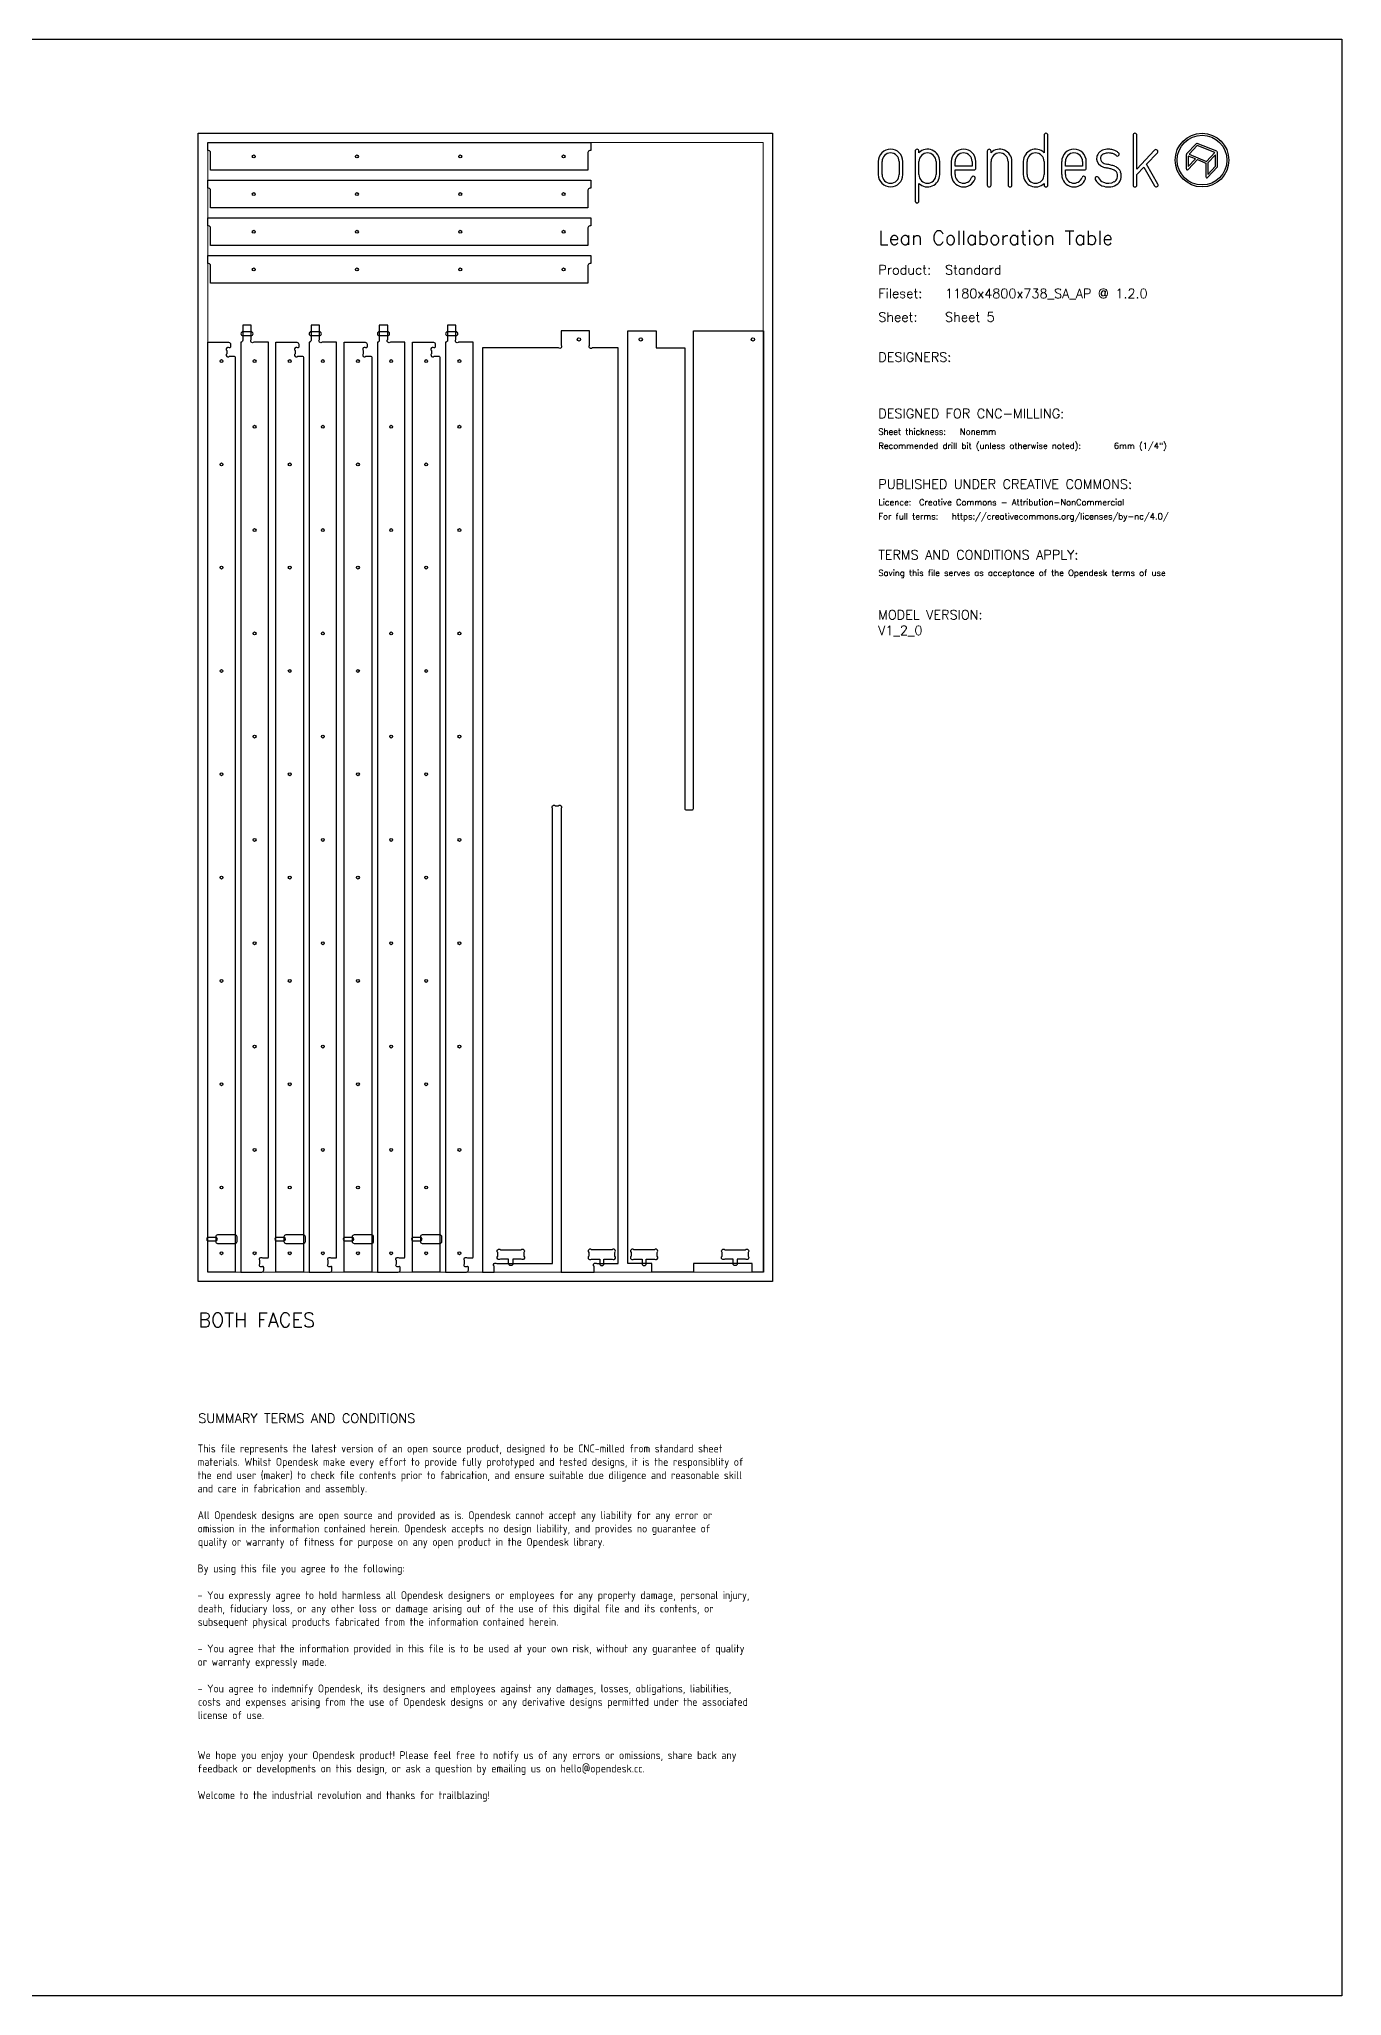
# Model space of a CAD drawing. Header units: millimetres. Extents: x -300 to 5880, y -300 to 4158.
# Drawn here: x 3112 to 5880, y 0 to 4158 of the extents above; entities that cross this region are included whole.
import ezdxf
from ezdxf.enums import TextEntityAlignment as Align

# ---------------------------------------------------------------- set-up
doc = ezdxf.new("R2010")
doc.units = ezdxf.units.MM
doc.layers.add('00-NOPRINT_TEXT', color=7, linetype='Continuous', lineweight=25)
doc.layers.add('00_NOPRINT_TOLERANCE', color=7, linetype='Continuous', lineweight=5)
for name, color, linetype, lineweight, true_color in [('BOARD_$TH-NOMINAL', 3, 'Continuous', 30, 0x00ff00), ('TOP-CUT-OUTSIDE_18.000MM', 220, 'Continuous', 25, 0xff00d1), ('TOP-HOLE-6.000MM-DIAM_14.000MM', 220, 'Continuous', 25, 0xff00c7), ('TOP-HOLE-6.000MM-DIAM_18.000MM', 3, 'Continuous', 25, 0x00ff0c), ('TOP-HOLE-7.000MM-DIAM_18.000MM', 3, 'Continuous', 25, 0x00ff0c), ('TOP-POCKET-INSIDE_16.000MM', 20, 'Continuous', 25, 0xff2100), ('TOP-POCKET-INSIDE_4.000MM', 160, 'Continuous', 25, 0x0026ff), ('TOP-POCKET-INSIDE_9.000MM', 60, 'Continuous', 25, 0xb0ff00)]:
    doc.layers.add(name, color=color, linetype=linetype, lineweight=lineweight, true_color=true_color)
doc.styles.add('OD-ISOCP-17_221', font='isocp.shx')
doc.styles.add('OD-ISOCP-17_222', font='isocp.shx')
doc.styles.add('OD-ISOCP-17_223', font='isocp.shx')
doc.styles.add('OD-ISOCP-17_224', font='isocp.shx')
doc.styles.add('OD-ISOCP-17_225', font='isocp.shx')
doc.styles.add('OD-ISOCP-17_226', font='isocp.shx')
doc.styles.add('OD-ISOCP-17_227', font='isocp.shx')
doc.styles.add('OD-ISOCP-17_228', font='isocp.shx')
doc.styles.add('OD-ISOCP-17_229', font='isocp.shx')
doc.styles.add('OD-ISOCP-17_230', font='isocp.shx')
doc.styles.add('OD-ISOCP-17_231', font='isocp.shx')
doc.styles.add('OD-ISOCP-17_232', font='isocp.shx')
doc.styles.add('OD-ISOCP-17_233', font='isocp.shx')
doc.styles.add('OD-ISOCP-17_234', font='isocp.shx')
doc.styles.add('OD-ISOCP-17_235', font='isocp.shx')
doc.styles.add('OD-ISOCP-17_236', font='isocp.shx')
doc.styles.add('OD-ISOCP-17_237', font='isocp.shx')
doc.styles.add('OD-ISOCP-17_238', font='isocp.shx')
doc.styles.add('OD-ISOCP-17_239', font='isocp.shx')
doc.styles.add('OD-SIMPLEX-13_86', font='simplex.shx')
doc.styles.add('OD-SIMPLEX-20_82', font='simplex.shx')
doc.styles.add('OD-SIMPLEX-20_86', font='simplex.shx')
doc.styles.add('OD-SIMPLEX-20_88', font='simplex.shx')
doc.styles.add('OD-SIMPLEX-30_83', font='simplex.shx')
doc.styles.add('OD-SIMPLEX-30_87', font='simplex.shx')

# ---------------------------------------------------------------- blocks, each defined once
blk = doc.blocks.new('Borders Opendesk_7')
at = {"layer": '00-NOPRINT_TEXT'}
for p, q in [((0, 4158), (5880, 4158)), ((5880, 4158), (5880, 0)), ((5247.4, 3954), (5247.4, 3916.7)), ((5255.3, 3848), (5255.3, 3954)), ((5436.4, 3954), (5436.4, 3848)), ((5444.4, 3881.9), (5444.4, 3954)), ((4973.4, 3920.1), (4973.4, 3814.1)), ((4981.3, 3916.7), (4981.3, 3920.1)), ((5126.6, 3920.1), (5126.6, 3848)), ((5134.5, 3916.7), (5134.5, 3920.1)), ((5482.1, 3922), (5444.4, 3881.9)), ((5464.8, 3892.1), (5487.9, 3916.6)), ((5549.5, 3912.6), (5549.5, 3882.2)), ((5570.5, 3935.8), (5550.1, 3914)), ((5553.7, 3909.6), (5553.7, 3887.4)), ((5568.8, 3903.5), (5553.7, 3909.6)), ((5572.6, 3931.9), (5555.2, 3913.4)), ((5555.2, 3913.4), (5592.6, 3898.3)), ((5610, 3916.9), (5572.6, 3931.9)), ((5614.4, 3919.6), (5572.8, 3936.3)), ((5592.6, 3898.3), (5610, 3916.9)), ((5611.5, 3912.4), (5595.2, 3895.1)), ((5611.5, 3888.1), (5611.5, 3912.4)), ((5615.7, 3887.3), (5615.7, 3917.6)), ((4895, 3898), (4895, 3870.1)), ((4902.9, 3870.1), (4902.9, 3898)), ((4939.3, 3898), (4939.3, 3870.1)), ((4947.3, 3870.1), (4947.3, 3898)), ((4981.3, 3870.1), (4981.3, 3898)), ((5017.7, 3898), (5017.7, 3870.1)), ((5025.6, 3870.1), (5025.6, 3898)), ((5050, 3898), (5050, 3870.1)), ((5058, 3888.1), (5058, 3898)), ((5094.4, 3888.1), (5058, 3888.1)), ((5058, 3870.1), (5058, 3880.1)), ((5058, 3880.1), (5098.3, 3880.1)), ((5094.4, 3898), (5094.4, 3888.1)), ((5102.3, 3884.1), (5102.3, 3898)), ((5134.5, 3848), (5134.5, 3898)), ((5170.9, 3898), (5170.9, 3848)), ((5178.9, 3848), (5178.9, 3898)), ((5203, 3898), (5203, 3870.1)), ((5211, 3870.1), (5211, 3898)), ((5247.4, 3898), (5247.4, 3870.1)), ((5284.6, 3898), (5284.6, 3870.1)), ((5292.6, 3888.1), (5292.6, 3898)), ((5329, 3888.1), (5292.6, 3888.1)), ((5292.6, 3870.1), (5292.6, 3880.1)), ((5292.6, 3880.1), (5332.9, 3880.1)), ((5329, 3898), (5329, 3888.1)), ((5336.9, 3884.1), (5336.9, 3898)), ((5444.4, 3870.4), (5459.1, 3886)), ((5444.4, 3848), (5444.4, 3870.4)), ((5459.1, 3886), (5482.1, 3846)), ((5489, 3850), (5464.8, 3892.1)), ((5553.1, 3880.8), (5572.9, 3901.9)), ((5553.7, 3887.4), (5568.8, 3903.5)), ((5572.9, 3901.9), (5591.1, 3894.5)), ((5591.1, 3894.5), (5591.1, 3865.5)), ((5594.7, 3864.1), (5615.1, 3885.8)), ((5595.2, 3895.1), (5595.2, 3870.7)), ((5595.2, 3870.7), (5611.5, 3888.1)), ((4981.3, 3814.1), (4981.3, 3851.4)), ((5247.4, 3851.4), (5247.4, 3848)), ((5880, 0), (0, 0))]:
    blk.add_line(p, q, dxfattribs=at)
for radius in [57, 52.9]:
    blk.add_circle((5582.9, 3901), radius, dxfattribs=at)
for centre, radius, start, end in [((5251.3, 3954), 3.97, 0, 180), ((5440.4, 3954), 3.97, 0, 180), ((4921.1, 3898), 26.1, 0, 180), ((4921.1, 3898), 18.2, 0, 180), ((4977.3, 3920.1), 3.97, 0, 180), ((4999.5, 3898), 26.1, 0, 134.1316), ((4999.5, 3898), 18.2, 0, 180), ((5076.2, 3898), 26.1, 0, 180), ((5076.2, 3898), 18.2, 0, 180), ((5130.6, 3920.1), 3.97, 0, 180), ((5152.7, 3898), 26.1, 0, 134.1316), ((5152.7, 3898), 18.2, 0, 180), ((5229.2, 3898), 26.1, 45.8684, 180), ((5229.2, 3898), 18.2, 0, 180), ((5310.8, 3898), 26.1, 0, 180), ((5310.8, 3898), 18.2, 0, 180), ((5377.2, 3904.5), 18.3, 167.0964, 235.8453), ((5375.9, 3904.8), 16.9, 150.5139, 167.0489), ((5377.5, 3903.4), 19, 138.9882, 149.267), ((5377.5, 3903.4), 19, 127.9168, 138.9882), ((5380.5, 3899.5), 24, 111.7012, 127.9168), ((5375.9, 3904.8), 8.99, 151.0519, 168.0238), ((5377.5, 3903.4), 11.1, 138.9882, 148.8091), ((5377.5, 3903.4), 11.1, 127.9168, 138.9882), ((5380.5, 3899.5), 16, 111.7012, 127.9168), ((5383.5, 3891.9), 32.1, 90, 111.7012), ((5383.5, 3891.9), 24.2, 90, 111.7012), ((5383.5, 3878.8), 45.3, 80.7104, 90), ((5383.5, 3878.8), 37.3, 80.7104, 90), ((5385.9, 3893.2), 22.7, 71.5035, 80.7104), ((5385.9, 3893.2), 30.7, 71.5035, 80.7104), ((5387.1, 3896.7), 19, 61.0356, 71.5035), ((5387.1, 3896.7), 26.9, 61.0356, 71.5035), ((5387.1, 3896.7), 19, 46.7983, 61.0356), ((5387.1, 3896.7), 26.9, 46.7983, 61.0356), ((5402.8, 3913.5), 3.97, 226.7983, 46.7983), ((5485, 3919.3), 3.97, 316.7135, 136.7135), ((5551.6, 3912.6), 2.06, 136.7696, 180), ((5572, 3934.4), 2.06, 68.0714, 136.7696), ((5613.6, 3917.6), 2.06, 0, 68.0714), ((4921.1, 3870.1), 26.1, 180, 0), ((4921.1, 3870.1), 18.2, 180, 0), ((4999.5, 3870.1), 18.2, 180, 0), ((4999.5, 3870.1), 26.1, 225.8684, 0), ((5076.2, 3870.1), 26.1, 180, 340.0258), ((5076.2, 3870.1), 18.2, 180, 340.0258), ((5098.3, 3884.1), 3.97, 270, 0), ((5229.2, 3870.1), 26.1, 180, 314.1316), ((5229.2, 3870.1), 18.2, 180, 0), ((5310.8, 3870.1), 26.1, 180, 340.0258), ((5310.8, 3870.1), 18.2, 180, 340.0258), ((5332.9, 3884.1), 3.97, 270, 0), ((5377.2, 3904.5), 10.3, 167.9603, 235.8613), ((5382, 3911.6), 26.9, 235.8511, 248.0912), ((5382, 3911.6), 18.9, 235.8511, 248.0912), ((5388.7, 3928.4), 44.9, 248.0912, 257.5385), ((5388.7, 3928.4), 37, 248.0912, 257.5385), ((5300, 3526.6), 366.5, 76.1947, 77.5385), ((5300, 3526.6), 374.5, 76.1947, 77.5385), ((5372.7, 3822.5), 61.9, 69.1442, 76.1947), ((5372.7, 3822.5), 69.8, 69.1442, 76.1947), ((5389.5, 3866.6), 14.6, 38.9291, 69.1442), ((5389.5, 3866.6), 22.5, 38.9291, 69.1442), ((5393.9, 3870.2), 8.99, 17.5834, 38.9291), ((5385.6, 3867.6), 17.6, 343.8033, 17.5834), ((5393.9, 3870.2), 16.9, 17.5834, 38.9291), ((5385.6, 3867.6), 25.5, 343.8033, 17.5834), ((5551.6, 3882.2), 2.06, 180, 316.7696), ((5613.6, 3887.3), 2.06, 316.7696, 0), ((5097, 3862.6), 3.97, 340.0258, 160.0258), ((5130.6, 3848), 3.97, 180, 0), ((5174.9, 3848), 3.97, 180, 0), ((5251.3, 3848), 3.97, 180, 0), ((5331.6, 3862.6), 3.97, 340.0258, 160.0258), ((5359.7, 3861.7), 3.97, 24.786, 204.786), ((5380.2, 3871.2), 26.6, 204.786, 247.9544), ((5380.2, 3871.2), 18.7, 204.786, 247.9544), ((5383.5, 3879.3), 35.4, 247.9544, 298.2026), ((5383.5, 3879.3), 27.4, 247.9544, 298.2026), ((5390.6, 3866.1), 12.5, 298.2026, 343.8033), ((5390.6, 3866.1), 20.4, 298.2026, 343.8033), ((5440.4, 3848), 3.97, 180, 0), ((5485.5, 3848), 3.97, 209.8417, 29.8417), ((5593.2, 3865.5), 2.06, 180, 316.7696), ((4977.3, 3814.1), 3.97, 180, 0)]:
    blk.add_arc(centre, radius, start, end, dxfattribs=at)
at = {"layer": '00_NOPRINT_TOLERANCE', "ltscale": 0.379202}
for p, q in [((3450, 3958), (4670, 3958)), ((3450, 1518), (3450, 3958)), ((4670, 3958), (4670, 1518)), ((4670, 1518), (3450, 1518))]:
    blk.add_line(p, q, dxfattribs=at)
at = {"layer": '00_NOPRINT_TOLERANCE', "ltscale": 0.380876}
for p, q in [((3470, 3938), (4650, 3938)), ((4650, 1538), (3470, 1538))]:
    blk.add_line(p, q, dxfattribs=at)
at = {"layer": '00_NOPRINT_TOLERANCE', "ltscale": 0.380023}
for p, q in [((3470, 1538), (3470, 3938)), ((4650, 3938), (4650, 1538))]:
    blk.add_line(p, q, dxfattribs=at)
at = {"layer": 'BOARD_$TH-NOMINAL'}
for p, q in [((3450, 3958), (4670, 3958)), ((3450, 1518), (3450, 3958)), ((4670, 3958), (4670, 1518)), ((4670, 1518), (3450, 1518))]:
    blk.add_line(p, q, dxfattribs=at)
at = {"layer": '00-NOPRINT_TEXT'}
for s, height, style, p in [('Lean Collaboration Table', 30, 'OD-SIMPLEX-30_83', (4895, 3720.9)), ('Product:', 20, 'OD-SIMPLEX-20_82', (4895, 3657.9)), ('Standard', 20, 'OD-SIMPLEX-20_82', (5036.9, 3657.9)), ('Fileset:', 20, 'OD-SIMPLEX-20_82', (4895, 3607.7)), ('1180x4800x738_SA_AP @ 1.2.0', 20, 'OD-SIMPLEX-20_82', (5036.9, 3607.6)), ('Sheet:', 20, 'OD-SIMPLEX-20_82', (4895, 3557.4)), ('Sheet 5', 20, 'OD-SIMPLEX-20_82', (5036.9, 3557.5)), ('DESIGNERS:', 20, 'OD-SIMPLEX-20_82', (4895, 3472.4)), ('DESIGNED FOR CNC-MILLING:', 20, 'OD-SIMPLEX-20_82', (4895, 3352.4)), ('Sheet thickness:', 13, 'OD-SIMPLEX-13_86', (4895, 3317.4)), ('Nonemm', 13, 'OD-SIMPLEX-13_86', (5068.3, 3317.4)), ('Recommended drill bit (unless otherwise noted):', 13, 'OD-SIMPLEX-13_86', (4895, 3287.4)), ('6mm (1/4")', 13, 'OD-SIMPLEX-13_86', (5395.5, 3287.4)), ('PUBLISHED UNDER CREATIVE COMMONS:', 20, 'OD-SIMPLEX-20_82', (4895, 3202.4)), ('Licence:', 13, 'OD-SIMPLEX-13_86', (4895, 3167.4)), ('Creative Commons - Attribution-NonCommercial', 13, 'OD-SIMPLEX-13_86', (4981.5, 3167.4)), ('For full terms:', 13, 'OD-SIMPLEX-13_86', (4895, 3137.4)), ('https://creativecommons.org/licenses/by-nc/4.0/', 13, 'OD-SIMPLEX-13_86', (5051.1, 3137.4)), ('TERMS AND CONDITIONS APPLY:', 20, 'OD-SIMPLEX-20_82', (4895, 3052.3)), ('Saving this file serves as acceptance of the Opendesk terms of use ', 13, 'OD-SIMPLEX-13_86', (4895, 3017.3))]:
    blk.add_text(s, height=height, dxfattribs=dict(at, style=style)).set_placement(p)
at = {"layer": '00-NOPRINT_TEXT', "color": 7}
for s, height, style, p in [('BOTH FACES', 30, 'OD-SIMPLEX-30_87', (3450, 1451.3)), ('SUMMARY TERMS AND CONDITIONS', 20, 'OD-SIMPLEX-20_86', (3450, 1237.4))]:
    blk.add_text(s, height=height, dxfattribs=dict(at, style=style)).set_placement(p, align=Align.TOP_LEFT)
for s, style, p in [('This file represents the latest version of an open source product, designed to be CNC-milled from standard sheet', 'OD-ISOCP-17_221', (3448.5, 1154.7)), ('materials. Whilst Opendesk make every effort to provide fully prototyped and tested designs, it is the responsiblity of', 'OD-ISOCP-17_222', (3448.5, 1126.3)), ('the end user (maker) to check file contents prior to fabrication, and ensure suitable due diligence and reasonable skill', 'OD-ISOCP-17_223', (3448.5, 1098)), ('and care in fabrication and assembly.', 'OD-ISOCP-17_224', (3448.5, 1069.7)), ('All Opendesk designs are open source and provided as is. Opendesk cannot accept any liability for any error or', 'OD-ISOCP-17_225', (3448.5, 1013)), ('omission in the information contained herein. Opendesk accepts no design liability, and provides no guarantee of', 'OD-ISOCP-17_226', (3448.5, 984.7)), ('quality or warranty of fitness for purpose on any open product in the Opendesk library.', 'OD-ISOCP-17_227', (3449.1, 956.3)), ('By using this file you agree to the following:', 'OD-ISOCP-17_228', (3448.5, 899.7)), ('- You expressly agree to hold harmless all Opendesk designers or employees for any property damage, personal injury,', 'OD-ISOCP-17_229', (3448.5, 843)), ('death, fiduciary loss, or any other loss or damage arising out of the use of this digital file and its contents, or', 'OD-ISOCP-17_230', (3449.1, 814.7)), ('subsequent physical products fabricated from the information contained herein.', 'OD-ISOCP-17_231', (3449, 786.3)), ('- You agree that the information provided in this file is to be used at your own risk, without any guarantee of quality', 'OD-ISOCP-17_232', (3448.5, 729.7)), ('or warranty expressly made.', 'OD-ISOCP-17_233', (3448.5, 701.3)), ('- You agree to indemnify Opendesk, its designers and employees against any damages, losses, obligations, liabilities,', 'OD-ISOCP-17_234', (3448.5, 644.7)), ('costs and expenses arising from the use of Opendesk designs or any derivative designs permitted under the associated', 'OD-ISOCP-17_235', (3449.1, 616.3)), ('license of use.', 'OD-ISOCP-17_236', (3448.8, 588)), ('We hope you enjoy your Opendesk product! Please feel free to notify us of any errors or omissions, share back any', 'OD-ISOCP-17_237', (3448.5, 503)), ('feedback or developments on this design, or ask a question by emailing us on hello@opendesk.cc.', 'OD-ISOCP-17_238', (3448.5, 474.7)), ('Welcome to the industrial revolution and thanks for trailblazing!', 'OD-ISOCP-17_239', (3448.5, 418))]:
    blk.add_text(s, height=17, dxfattribs=dict(at, style=style)).set_placement(p)

msp = doc.modelspace()

# ---------------------------------------------------------------- linework, layer by layer
at = {"layer": 'TOP-CUT-OUTSIDE_18.000MM'}
for points in [[(4278, 3917), (4278, 3879.5), (3476, 3879.5), (3476, 3917, 0.414214), (3472, 3921), (3470, 3921), (3470, 3938), (4284, 3938), (4284, 3921), (4282, 3921, 0.414214)], [(4278, 3837), (4278, 3799.5), (3476, 3799.5), (3476, 3837, 0.414214), (3472, 3841), (3470, 3841), (3470, 3858), (4284, 3858), (4284, 3841), (4282, 3841, 0.414214)], [(4278, 3757), (4278, 3719.5), (3476, 3719.5), (3476, 3757, 0.414214), (3472, 3761), (3470, 3761), (3470, 3778), (4284, 3778), (4284, 3761), (4282, 3761, 0.414214)], [(4278, 3677), (4278, 3639.5), (3476, 3639.5), (3476, 3677, 0.414214), (3472, 3681), (3470, 3681), (3470, 3698), (4284, 3698), (4284, 3681), (4282, 3681, 0.414214)], [(4483.9, 2523, 0.414214), (4486.9, 2520), (4499.1, 2520, 0.414214), (4502.1, 2523), (4502.1, 3538), (4650.8, 3538), (4650.8, 1538), (4626.8, 1538), (4626.8, 1556), (4502, 1556), (4502, 1538), (4414, 1538), (4414, 1556), (4362.4, 1556), (4362.4, 3538), (4423.2, 3538), (4423.2, 3502), (4483.9, 3502)]]:
    msp.add_lwpolyline(points, format="xyb", close=True, dxfattribs=at)
for points in [[(3599, 3514), (3568.2, 3514, -1), (3562.5, 3519.7), (3562.5, 3550), (3544.5, 3550), (3544.5, 3518, -0.414214), (3540.5, 3514), (3540.5, 1538), (3585, 1538, 0.414214), (3589, 1542), (3589, 1548, 0.414214), (3587, 1550), (3586.7, 1550, -0.414214), (3581, 1550), (3581, 1550), (3581, 1550, -0.414214), (3581, 1555.7), (3581, 1562.3, -1.000151), (3586.7, 1568), (3597, 1568, 0.391221), (3599, 1569.8), (3599, 3514)], [(3744, 3514), (3713.2, 3514, -1), (3707.5, 3519.7), (3707.5, 3550), (3689.5, 3550), (3689.5, 3518, -0.414214), (3685.5, 3514), (3685.5, 1538), (3730, 1538, 0.414214), (3734, 1542), (3734, 1548, 0.414214), (3732, 1550), (3731.7, 1550, -0.414214), (3726, 1550), (3726, 1550), (3726, 1550, -0.414214), (3726, 1555.7), (3726, 1562.3, -1.000151), (3731.7, 1568), (3742, 1568, 0.391221), (3744, 1569.8), (3744, 3514)], [(3889, 3514), (3858.2, 3514, -1), (3852.5, 3519.7), (3852.5, 3550), (3834.5, 3550), (3834.5, 3518, -0.414214), (3830.5, 3514), (3830.5, 1538), (3875, 1538, 0.414214), (3879, 1542), (3879, 1548, 0.414214), (3877, 1550), (3876.7, 1550, -0.414214), (3871, 1550), (3871, 1550), (3871, 1550, -0.414214), (3871, 1555.7), (3871, 1562.3, -1.000151), (3876.7, 1568), (3887, 1568, 0.391221), (3889, 1569.8), (3889, 3514)], [(4034, 3514), (4003.2, 3514, -1), (3997.5, 3519.7), (3997.5, 3550), (3979.5, 3550), (3979.5, 3518, -0.414214), (3975.5, 3514), (3975.5, 1538), (4020, 1538, 0.414214), (4024, 1542), (4024, 1548, 0.414214), (4022, 1550), (4021.7, 1550, -0.414214), (4016, 1550), (4016, 1550), (4016, 1550, -0.414214), (4016, 1555.7), (4016, 1562.3, -1.000151), (4021.7, 1568), (4032, 1568, 0.391221), (4034, 1569.8), (4034, 3514)], [(4287.1, 3502, -1), (4281.4, 3507.7), (4281.4, 3538), (4220.9, 3538), (4220.9, 3507.7, -1), (4215.2, 3502), (4054, 3502), (4054, 1538), (4078.5, 1538), (4078.5, 1550.3, -1), (4084.2, 1556), (4202.7, 1556), (4202.7, 2523.3, -1.000151), (4208.4, 2528.9), (4215.2, 2528.9, -1.000151), (4220.9, 2523.3), (4220.9, 1538), (4290.9, 1538), (4290.9, 1550.3, -1), (4296.6, 1556), (4342.4, 1556), (4342.4, 3502), (4287.1, 3502)], [(3518.5, 3504, -0.414214), (3516.5, 3502), (3516.2, 3502, 1.000151), (3510.5, 3496.3), (3510.5, 3489.6, 1.000151), (3516.2, 3484), (3526.5, 3484, -0.390862), (3528.5, 3482.2), (3528.5, 1538), (3470, 1538), (3470, 3514), (3514.5, 3514, -0.414214), (3518.5, 3510)], [(3663.5, 3504, -0.414214), (3661.5, 3502), (3661.2, 3502, 1.000151), (3655.5, 3496.3), (3655.5, 3489.6, 1.000151), (3661.2, 3484), (3671.5, 3484, -0.390862), (3673.5, 3482.2), (3673.5, 1538), (3615, 1538), (3615, 3514), (3659.5, 3514, -0.414214), (3663.5, 3510)], [(3808.5, 3504, -0.414214), (3806.5, 3502), (3806.2, 3502, 1.000151), (3800.5, 3496.3), (3800.5, 3489.6, 1.000151), (3806.2, 3484), (3816.5, 3484, -0.390862), (3818.5, 3482.2), (3818.5, 1538), (3760, 1538), (3760, 3514), (3804.5, 3514, -0.414214), (3808.5, 3510)], [(3953.5, 3504, -0.414214), (3951.5, 3502), (3951.2, 3502, 1.000151), (3945.5, 3496.3), (3945.5, 3489.6, 1.000151), (3951.2, 3484), (3961.5, 3484, -0.390862), (3963.5, 3482.2), (3963.5, 1538), (3905, 1538), (3905, 3514), (3949.5, 3514, -0.414214), (3953.5, 3510)]]:
    msp.add_lwpolyline(points, format="xyb", dxfattribs=at)
for points in [[(3518.5, 3510), (3518.5, 3504)], [(3663.5, 3510), (3663.5, 3504)], [(3808.5, 3510), (3808.5, 3504)], [(3953.5, 3510), (3953.5, 3504)]]:
    msp.add_lwpolyline(points, dxfattribs=at)
at = {"layer": 'TOP-HOLE-6.000MM-DIAM_14.000MM'}
for centre in [(3499.2, 3474), (3569.7, 3474), (3644.2, 3474), (3714.7, 3474), (3789.2, 3474), (3859.7, 3474), (3934.2, 3474), (4004.7, 3474), (3569.7, 3334.4), (3714.7, 3334.4), (3859.7, 3334.4), (4004.7, 3334.4), (3499.2, 3254.4), (3644.2, 3254.4), (3789.2, 3254.4), (3934.2, 3254.4), (3569.7, 3114.9), (3714.7, 3114.9), (3859.7, 3114.9), (4004.7, 3114.9), (3499.2, 3034.9), (3644.2, 3034.9), (3789.2, 3034.9), (3934.2, 3034.9), (3569.7, 2895.3), (3714.7, 2895.3), (3859.7, 2895.3), (4004.7, 2895.3), (3499.2, 2815.3), (3644.2, 2815.3), (3789.2, 2815.3), (3934.2, 2815.3), (3569.7, 2675.8), (3714.7, 2675.8), (3859.7, 2675.8), (4004.7, 2675.8), (3499.2, 2595.8), (3644.2, 2595.8), (3789.2, 2595.8), (3934.2, 2595.8), (3569.7, 2456.2), (3714.7, 2456.2), (3859.7, 2456.2), (4004.7, 2456.2), (3499.2, 2376.2), (3644.2, 2376.2), (3789.2, 2376.2), (3934.2, 2376.2), (3569.7, 2236.7), (3714.7, 2236.7), (3859.7, 2236.7), (4004.7, 2236.7), (3499.2, 2156.7), (3644.2, 2156.7), (3789.2, 2156.7), (3934.2, 2156.7), (3569.7, 2017.1), (3714.7, 2017.1), (3859.7, 2017.1), (4004.7, 2017.1), (3499.2, 1937.1), (3644.2, 1937.1), (3789.2, 1937.1), (3934.2, 1937.1), (3569.7, 1797.6), (3714.7, 1797.6), (3859.7, 1797.6), (4004.7, 1797.6), (3499.2, 1717.6), (3644.2, 1717.6), (3789.2, 1717.6), (3934.2, 1717.6), (3499.2, 1578), (3569.7, 1578), (3644.2, 1578), (3714.7, 1578), (3789.2, 1578), (3859.7, 1578), (3934.2, 1578), (4004.7, 1578)]:
    msp.add_circle(centre, 3, dxfattribs=at)
at = {"layer": 'TOP-HOLE-6.000MM-DIAM_18.000MM'}
for centre in [(3567.7, 3908.8), (3787.2, 3908.8), (4006.8, 3908.8), (4226.3, 3908.8), (3567.7, 3828.8), (3787.2, 3828.8), (4006.8, 3828.8), (4226.3, 3828.8), (3567.7, 3748.8), (3787.2, 3748.8), (4006.8, 3748.8), (4226.3, 3748.8), (3567.7, 3668.8), (3787.2, 3668.8), (4006.8, 3668.8), (4226.3, 3668.8)]:
    msp.add_circle(centre, 3, dxfattribs=at)
at = {"layer": 'TOP-HOLE-7.000MM-DIAM_18.000MM'}
for centre in [(4258.9, 3520), (4390.1, 3520), (4628.5, 3520)]:
    msp.add_circle(centre, 3.5, dxfattribs=at)
at = {"layer": 'TOP-POCKET-INSIDE_16.000MM'}
for points in [[(4109.5, 1556), (4109.5, 1565.8), (4091.9, 1565.8, -1), (4086.2, 1571.5), (4086.2, 1579.9, -1), (4091.9, 1585.5), (4136.1, 1585.5, -1), (4141.8, 1579.9), (4141.8, 1571.5, -1), (4136.1, 1565.8), (4118.5, 1565.8), (4118.5, 1556, -0.414214), (4114.5, 1552), (4113.5, 1552, -0.414214)], [(4302.9, 1556, 0.414214), (4306.9, 1552), (4307.9, 1552, 0.414214), (4311.9, 1556), (4311.9, 1565.8), (4329.5, 1565.8, 1), (4335.2, 1571.5), (4335.2, 1579.9, 1), (4329.5, 1585.5), (4285.3, 1585.5, 1), (4279.6, 1579.9), (4279.6, 1571.5, 1), (4285.3, 1565.8), (4302.9, 1565.8)]]:
    msp.add_lwpolyline(points, format="xyb", close=True, dxfattribs=at)
for points in [[(4392.9, 1556, 0.414214), (4396.9, 1552), (4397.9, 1552, 0.414214), (4401.9, 1556), (4401.9, 1565.8), (4419.5, 1565.8, 1), (4425.2, 1571.5), (4425.2, 1579.9, 1), (4419.5, 1585.5), (4375.3, 1585.5, 1), (4369.6, 1579.9), (4369.6, 1571.5, 1), (4375.3, 1565.8), (4392.9, 1565.8), (4392.9, 1556)], [(4595.3, 1556, -0.414214), (4591.3, 1552), (4590.3, 1552, -0.414214), (4586.3, 1556), (4586.3, 1565.8), (4568.7, 1565.8, -1), (4563, 1571.5), (4563, 1579.9, -1), (4568.7, 1585.5), (4612.9, 1585.5, -1), (4618.6, 1579.9), (4618.6, 1571.5, -1), (4612.9, 1565.8), (4595.3, 1565.8), (4595.3, 1556)]]:
    msp.add_lwpolyline(points, format="xyb", dxfattribs=at)
at = {"layer": 'TOP-POCKET-INSIDE_4.000MM'}
for points in [[(3487, 1611.5), (3470, 1611.5, 0.589574), (3470, 1604.5), (3487, 1604.5, 1)], [(3632, 1611.5), (3615, 1611.5, 0.589574), (3615, 1604.5), (3632, 1604.5, 1)], [(3777, 1611.5), (3760, 1611.5, 0.589574), (3760, 1604.5), (3777, 1604.5, 1)], [(3922, 1611.5), (3905, 1611.5, 0.589574), (3905, 1604.5), (3922, 1604.5, 1)]]:
    msp.add_lwpolyline(points, format="xyb", close=True, dxfattribs=at)
at = {"layer": 'TOP-POCKET-INSIDE_9.000MM'}
for points in [[(3562.5, 3528, 1), (3562.5, 3536), (3544.5, 3536, 1), (3544.5, 3528)], [(3707.5, 3528, 1), (3707.5, 3536), (3689.5, 3536, 1), (3689.5, 3528)], [(3852.5, 3528, 1), (3852.5, 3536), (3834.5, 3536, 1), (3834.5, 3528)], [(3997.5, 3528, 1), (3997.5, 3536), (3979.5, 3536, 1), (3979.5, 3528)]]:
    msp.add_lwpolyline(points, format="xyb", close=True, dxfattribs=at)
for points in [[(3532.5, 1603), (3532.5, 1613, 0.414214), (3528.5, 1617), (3491, 1617, 0.414214), (3487, 1613), (3487, 1603, 0.414214), (3491, 1599), (3528.5, 1599, 0.414214), (3532.5, 1603)], [(3677.5, 1603), (3677.5, 1613, 0.414214), (3673.5, 1617), (3636, 1617, 0.414214), (3632, 1613), (3632, 1603, 0.414214), (3636, 1599), (3673.5, 1599, 0.414214), (3677.5, 1603)], [(3822.5, 1603), (3822.5, 1613, 0.414214), (3818.5, 1617), (3781, 1617, 0.414214), (3777, 1613), (3777, 1603, 0.414214), (3781, 1599), (3818.5, 1599, 0.414214), (3822.5, 1603)], [(3967.5, 1603), (3967.5, 1613, 0.414214), (3963.5, 1617), (3926, 1617, 0.414214), (3922, 1613), (3922, 1603, 0.414214), (3926, 1599), (3963.5, 1599, 0.414214), (3967.5, 1603)]]:
    msp.add_lwpolyline(points, format="xyb", dxfattribs=at)

# ---------------------------------------------------------------- block references
msp.add_blockref('Borders Opendesk_7', (0, 0))

# ---------------------------------------------------------------- texts
at = {"insert": (4894.6, 2944.9), "char_height": 20, "width": 292.308, "attachment_point": 1, "style": 'OD-SIMPLEX-20_88'}
msp.add_mtext('MODEL VERSION:\\PV1_2_0', dxfattribs=at)

doc.saveas('drawing.dxf')
